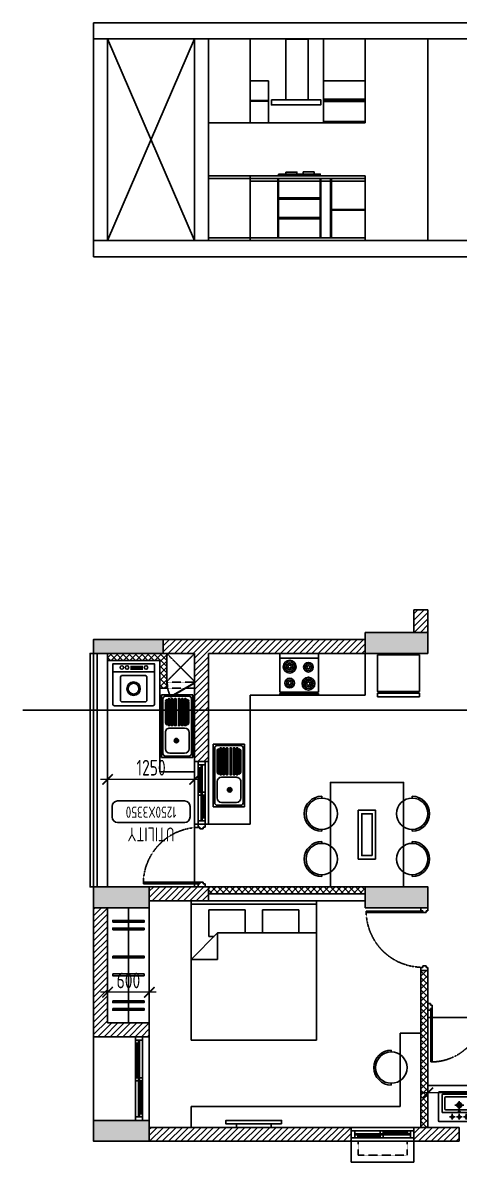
# Model space of a CAD drawing. Header units: millimetres. Extents: x -92307 to 258096, y -47434 to 112633.
# Drawn here: x 244191 to 250458, y -20539 to -4190 of the extents above; entities that cross this region are included whole.
import ezdxf
from ezdxf.enums import TextEntityAlignment as Align

# ---------------------------------------------------------------- set-up
doc = ezdxf.new("R2010")
doc.units = ezdxf.units.MM
doc.header["$LTSCALE"] = 10
doc.header["$PDMODE"] = 35
doc.header["$PDSIZE"] = 500
doc.linetypes.add('DASHED', pattern=[19.05, 12.7, -6.35])
doc.linetypes.add('HIDDEN', pattern=[9.525, 6.35, -3.175])
for name, color, linetype in [('07--DIM-1', 1, 'Continuous'), ('A--BLOCKWALL-1', 9, 'Continuous'), ('A--BLOCKWALL-2', 2, 'Continuous'), ('A--BLOCKWALL-3', 3, 'Continuous'), ('A--BLOCKWALL-HATCH', 8, 'Continuous'), ('A--CONCRETE-1', 9, 'Continuous'), ('A--CONCRETE-HID', 9, 'HIDDEN'), ('A--DOWN', 34, 'Continuous'), ('A--FIXTURE-0', 8, 'Continuous'), ('A--FURNITURE-0', 253, 'Continuous'), ('A--FURNITURE-1', 9, 'Continuous'), ('A--GLAZING-0', 181, 'Continuous'), ('A--HANDRAIL-1', 9, 'Continuous'), ('A--HATCH-1', 8, 'Continuous'), ('A--SANITARY-0', 253, 'Continuous'), ('A--SHAFT-HIDDEN', 9, 'HIDDEN'), ('A--SPACENUMBER', 2, 'Continuous'), ('A--SPACENUMBER-1', 8, 'Continuous'), ('A--SPACEREF', 3, 'Continuous'), ('A--Stucture', 9, 'Continuous'), ('A--TILING-1', 8, 'Continuous'), ('Typical floor Column Centre line$0$X-3rd Floor Column$0$A--COL250', 250, 'Continuous'), ('Typical floor Column Centre line$0$X-3rd Floor Column$0$A--CONCRETE-4', 4, 'Continuous')]:
    doc.layers.add(name, color=color, linetype=linetype)
doc.styles.add('ISO', font='isocp2.shx', dxfattribs={"width": 0.8})
doc.dimstyles.new('A-DIM-100', dxfattribs={"dimscale": 100, "dimtxt": 2.25, "dimasz": 1.5, "dimexe": 1, "dimexo": 0.5, "dimgap": 0, "dimtad": 0, "dimdec": 0, "dimzin": 12, "dimdsep": 46, "dimtxsty": 'ISO', "dimblk": 'ARCHTICK', "dimcen": 1, "dimdle": 1, "dimclrd": 8, "dimclre": 8, "dimclrt": 256, "dimadec": 0, "dimazin": 3, "dimtfac": 1, "dimtdec": 0, "dimtmove": 1, "dimatfit": 2, "dimfxl": 1, "dimtvp": 0.75, "dimtolj": 1, "dimtzin": 12, "dimlwd": 18, "dimlwe": 18, "dimarcsym": 0})
pattern_1 = [(225, (252908.29, -6338.52), (44.90128, -44.90128), [])]
pattern_2 = [(225, (252908.29, -6338.52), (44.90128, -44.90128), []), (315, (252908.29, -6338.52), (44.90128, 44.90128), [])]

# ---------------------------------------------------------------- blocks, each defined once
blk = doc.blocks.new('A$C542B73FF')
at = {"layer": 'A--FURNITURE-0'}
for points in [[(-400, 50), (400, 50), (400, 100), (-400, 100)], [(-250, 0), (250, 0), (250, 50), (-250, 50)]]:
    blk.add_lwpolyline(points, close=True, dxfattribs=at)
blk = doc.blocks.new('A$C7FA855F9')
at = {"layer": 'A--FURNITURE-0', "linetype": 'Continuous'}
for p, q in [((900, 2000), (-900, 2000)), ((-900, 2000), (-900, 0)), ((900, 0), (900, 2000)), ((900, 840), (520, 460)), ((520, 840), (900, 840)), ((520, 460), (520, 840)), ((645, 510), (570, 510)), ((645, 130), (645, 510)), ((-900, 460), (520, 460)), ((-645, 460), (-645, 130)), ((-125, 130), (-125, 460)), ((125, 460), (125, 130)), ((-900, 50), (900, 50)), ((-900, 0), (900, 0)), ((-645, 130), (-125, 130)), ((125, 130), (645, 130))]:
    blk.add_line(p, q, dxfattribs=at)
blk = doc.blocks.new('A$C337B3EF4')
for p, q in [((0, 225), (0, 250)), ((0, -250), (0, -225))]:
    blk.add_line(p, q)
blk.add_circle((0, 0), 225)
blk.add_arc((0, 0), 250, 270, 90)
blk = doc.blocks.new('A$C666E5324')
at = {"layer": 'A--FURNITURE-0'}
for points in [[(0, -525), (-1500, -525), (-1500, 525), (0, 525)], [(-400, -125), (-1100, -125), (-1100, 125), (-400, 125)], [(-450, -75), (-1050, -75), (-1050, 75), (-450, 75)]]:
    blk.add_lwpolyline(points, close=True, dxfattribs=at)
at = {"layer": 'A--FURNITURE-0', "xscale": -1, "rotation": 270.000000000004}
for p in [(-1050, 650), (-400, 650)]:
    blk.add_blockref('A$C337B3EF4', p, dxfattribs=at)
at = {"layer": 'A--FURNITURE-0', "rotation": 270.000000000004}
for p in [(-1050, -650), (-400, -650)]:
    blk.add_blockref('A$C337B3EF4', p, dxfattribs=at)
blk = doc.blocks.new('A$C030B2EE2')
at = {"layer": 'A--DOWN'}
for p, q in [((-100, 1150), (-100, 50)), ((-57, 1150), (-57, 50)), ((-43, 1150), (-43, 93)), ((0, 50), (0, 1150))]:
    blk.add_line(p, q, dxfattribs=at)
for points in [[(0, 1150), (-100, 1150), (-100, 1200), (0, 1200)], [(-57, 1150), (-100, 1150), (-100, 1107), (-57, 1107)], [(-57, 634), (-100, 634), (-100, 591), (-57, 591)], [(0, 634), (-43, 634), (-43, 591), (0, 591)], [(0, 50), (-100, 50), (-100, 0), (0, 0)], [(0, 93), (-43, 93), (-43, 50), (0, 50)]]:
    blk.add_lwpolyline(points, close=True, dxfattribs=at)
at = {"layer": 'A--GLAZING-0'}
for p, q in [((-86, 634), (-86, 1107)), ((-72, 634), (-72, 1107)), ((-28, 93), (-28, 591)), ((-14, 93), (-14, 591))]:
    blk.add_line(p, q, dxfattribs=at)
blk = doc.blocks.new('A$C35654C4B')
at = {"layer": 'A--BLOCKWALL-1'}
for p, q in [((-900, 200), (0, 200)), ((-900, 0), (0, 0))]:
    blk.add_line(p, q, dxfattribs=at)
at = {"layer": 'A--DOWN'}
for p, q in [((-50, 150), (-850, 150)), ((-50, 107), (-850, 107)), ((-850, 50), (-50, 50)), ((-50, 93), (-807, 93))]:
    blk.add_line(p, q, dxfattribs=at)
for points in [[(-850, 50), (-850, 150), (-900, 150), (-900, 50)], [(-807, 50), (-807, 93), (-850, 93), (-850, 50)], [(-416, 107), (-416, 150), (-459, 150), (-459, 107)], [(-416, 50), (-416, 93), (-459, 93), (-459, 50)], [(-50, 107), (-50, 150), (-93, 150), (-93, 107)], [(-50, 50), (-50, 150), (0, 150), (0, 50)]]:
    blk.add_lwpolyline(points, close=True, dxfattribs=at)
at = {"layer": 'A--GLAZING-0'}
for p, q in [((-807, 78), (-459, 78)), ((-807, 64), (-459, 64)), ((-416, 136), (-93, 136)), ((-416, 122), (-93, 122))]:
    blk.add_line(p, q, dxfattribs=at)
blk = doc.blocks.new('A$C1CBF2325')
at = {"layer": 'A--DOWN'}
for p, q in [((100, 0), (0, 0)), ((0, 0), (0, -42)), ((100, 0), (100, -42)), ((25, -42), (0, -42)), ((25, -42), (25, -67)), ((75, -67), (25, -67)), ((75, -42), (75, -67)), ((75, -42), (100, -42)), ((79, -46), (79, -67)), ((79, -46), (886, -46)), ((79, -67), (886, -67)), ((886, -67), (886, -46)), ((25, -858), (0, -858)), ((0, -900), (0, -858)), ((100, -900), (0, -900)), ((75, -833), (25, -833)), ((25, -858), (25, -833)), ((75, -858), (75, -833)), ((75, -858), (100, -858)), ((100, -900), (100, -858))]:
    blk.add_line(p, q, dxfattribs=at)
at = {"layer": 'A--DOWN', "color": 8, "linetype": 'DASHED', "ltscale": 0.005}
blk.add_arc((79, -46), 807, 269.7319, 358.5291, dxfattribs=at)
blk = doc.blocks.new('A$C302618AE')
at = {"layer": 'A--SANITARY-0'}
for p, q in [((-287, 0), (287, 0)), ((-297, -10), (-297, -416)), ((-247, -138), (-247, -383)), ((-237, -128), (240, -128)), ((-60, -67), (-138, -67)), ((-100, -30), (-100, -110)), ((40, -67), (-38, -67)), ((1, -30), (1, -110)), ((141, -67), (63, -67)), ((101, -30), (101, -110)), ((250, -138), (250, -383)), ((297, -10), (297, -416)), ((-206, -178), (-206, -343)), ((-196, -168), (199, -168)), ((65, -236), (-65, -236)), ((0, -183), (0, -295)), ((209, -178), (209, -343)), ((-287, -426), (287, -426)), ((-237, -393), (240, -393)), ((-196, -353), (199, -353))]:
    blk.add_line(p, q, dxfattribs=at)
for centre, radius in [((-100, -67), 17.8), ((1, -67), 17.8), ((101, -67), 17.8), ((1, -235), 36.3), ((1, -235), 25)]:
    blk.add_circle(centre, radius, dxfattribs=at)
for centre, start, end in [((-287, -10), 90, 180), ((-237, -138), 90, 180), ((240, -138), 0, 90), ((287, -10), 0, 90), ((-196, -178), 90, 180), ((199, -178), 0, 90), ((-287, -416), 180, 270), ((-237, -383), 180, 270), ((-196, -343), 180, 270), ((199, -343), 270, 0), ((240, -383), 270, 0), ((287, -416), 270, 0)]:
    blk.add_arc(centre, 10, start, end, dxfattribs=at)
blk.add_ellipse((0, -141), major_axis=(17.6, 0), ratio=0.318204, dxfattribs=at)
blk = doc.blocks.new('A$C47D60FF3')
at = {"layer": 'A--FIXTURE-0'}
blk.add_lwpolyline([(-0.075, 0.6), (-0.075, 0), (-0.6, 0), (-0.6, 0.6)], close=True, dxfattribs=at)
blk.add_lwpolyline([(-0.05, 0.6), (-0.05, 0), (0, 0), (0, 0.6), (-0.05, 0.6)], dxfattribs=at)
blk = doc.blocks.new('SPACE')
at = {"layer": 'A--SPACENUMBER-1'}
blk.add_lwpolyline([(-600, 0), (600, 0, 0.414213562), (700, 100), (700, 288.5, 0.414213562), (600, 388.5), (-600, 388.5, 0.414213562), (-700, 288.5), (-700, 100, 0.414213562), (-600, 0, -0.052514465)], format="xyb", dxfattribs=at)
at = {"layer": 'A--SPACENUMBER', "style": 'ISO', "width": 0.8, "flags": 4}
blk.add_attdef('01', text='', height=250, dxfattribs=at).set_placement((0.455, 202.41), align=Align.MIDDLE)
at = {"layer": 'A--SPACEREF', "style": 'ISO', "width": 0.8, "flags": 4}
blk.add_attdef('S', text='', height=300, dxfattribs=at).set_placement((1.35, 474.975), align=Align.CENTER)
blk = doc.blocks.new('A$C2D7D56F7')
at = {"layer": 'A--FIXTURE-0'}
for p, q in [((-0.3, -0.113), (0.3, -0.113)), ((-0.044, -0.037), (0.131, -0.037)), ((-0.044, -0.056), (0.131, -0.056)), ((-0.044, -0.074), (0.131, -0.074))]:
    blk.add_line(p, q, dxfattribs=at)
blk.add_lwpolyline([(0.3, -0.575, -0.414214), (0.275, -0.6), (-0.275, -0.6, -0.414214), (-0.3, -0.575), (-0.3, 0), (0.3, 0)], format="xyb", close=True, dxfattribs=at)
blk.add_lwpolyline([(-0.173, -0.168), (0.173, -0.168), (0.189, -0.184), (0.189, -0.531), (0.173, -0.546), (-0.173, -0.546), (-0.189, -0.531), (-0.189, -0.184)], close=True, dxfattribs=at)
for centre, radius in [((-0.169, -0.052), 0.025), ((-0.095, -0.052), 0.025), ((0.178, -0.052), 0.025), ((-0.001, -0.355), 0.0964), ((-0.001, -0.355), 0.0776)]:
    blk.add_circle(centre, radius, dxfattribs=at)
blk = doc.blocks.new('A$C321E12B3')
at = {"layer": 'A--SANITARY-0', "ltscale": 5}
for p, q in [((-0.9, 0.45), (0, 0.45)), ((-0.9, 0), (-0.9, 0.45)), ((-0.879, 0.055), (-0.879, 0.395)), ((-0.845, 0.429), (-0.055, 0.429)), ((-0.837, 0.118), (-0.837, 0.332)), ((-0.774, 0.395), (-0.54, 0.395)), ((-0.477, 0.332), (-0.477, 0.118)), ((-0.443, 0.335), (-0.443, 0.348)), ((-0.439, 0.352), (-0.059, 0.352)), ((-0.059, 0.331), (-0.439, 0.331)), ((-0.063, 0.373), (-0.435, 0.373)), ((-0.404, 0.394), (-0.094, 0.394)), ((-0.055, 0.348), (-0.055, 0.335)), ((-0.021, 0.395), (-0.021, 0.055)), ((0, 0.45), (0, 0)), ((-0.443, 0.293), (-0.443, 0.306)), ((-0.443, 0.246), (-0.443, 0.259)), ((-0.443, 0.204), (-0.443, 0.191)), ((-0.439, 0.31), (-0.059, 0.31)), ((-0.059, 0.289), (-0.439, 0.289)), ((-0.439, 0.263), (-0.059, 0.263)), ((-0.059, 0.242), (-0.439, 0.242)), ((-0.059, 0.208), (-0.439, 0.208)), ((-0.439, 0.187), (-0.059, 0.187)), ((-0.055, 0.306), (-0.055, 0.293)), ((-0.055, 0.259), (-0.055, 0.246)), ((-0.055, 0.191), (-0.055, 0.204)), ((0, 0), (-0.9, 0)), ((-0.055, 0.021), (-0.845, 0.021)), ((-0.54, 0.055), (-0.774, 0.055)), ((-0.443, 0.157), (-0.443, 0.144)), ((-0.443, 0.115), (-0.443, 0.102)), ((-0.059, 0.161), (-0.439, 0.161)), ((-0.439, 0.14), (-0.059, 0.14)), ((-0.059, 0.119), (-0.439, 0.119)), ((-0.439, 0.098), (-0.059, 0.098)), ((-0.063, 0.077), (-0.435, 0.077)), ((-0.404, 0.056), (-0.094, 0.056)), ((-0.055, 0.144), (-0.055, 0.157)), ((-0.055, 0.102), (-0.055, 0.115))]:
    blk.add_line(p, q, dxfattribs=at)
at = {"layer": 'A--SANITARY-0'}
blk.add_line((-0.9, 0.45), (0, 0.45), dxfattribs=at)
at = {"layer": 'A--SANITARY-0', "ltscale": 5, "extrusion": (0, 0, -1)}
for centre, major_axis, start_param, end_param in [((-0.845, 0.395), (-0.0238, 0.0238), 5.497787, 7.068583), ((-0.774, 0.332), (0.0446, 0.0446), 3.926991, 5.497787), ((-0.54, 0.332), (0.0446, 0.0446), -0.785398, 0.785398), ((-0.439, 0.348), (0.00297, 0.00297), 3.926991, 5.497787), ((-0.439, 0.335), (-0.00297, 0.00297), 3.926991, 5.497787), ((-0.393, 0.345), (-0.0357, 0.0357), 6.090163, 6.844508), ((-0.105, 0.345), (-0.0357, 0.0357), 1.009473, 1.763819), ((-0.059, 0.348), (0.00297, 0.00297), -0.785398, 0.785398), ((-0.059, 0.335), (-0.00297, 0.00297), 2.356194, 3.926991), ((-0.055, 0.395), (-0.0238, 0.0238), 0.785398, 2.356194), ((-0.657, 0.214), (0.0223, 0.0223), 0.785398, 7.068583), ((-0.657, 0.214), (0.0112, 0.0112), 0.785398, 7.068583), ((-0.657, 0.214), (0.00743, 0.00743), 0.785398, 7.068583), ((-0.439, 0.306), (-0.00297, 0.00297), 5.497787, 7.068583), ((-0.439, 0.293), (-0.00297, 0.00297), 3.926991, 5.497787), ((-0.439, 0.204), (0.00297, 0.00297), 3.926991, 5.497787), ((-0.439, 0.191), (-0.00297, 0.00297), 3.926991, 5.497787), ((-0.059, 0.306), (0.00297, 0.00297), -0.785398, 0.785398), ((-0.059, 0.293), (-0.00297, 0.00297), 2.356194, 3.926991), ((-0.059, 0.204), (0.00297, 0.00297), -0.785398, 0.785398), ((-0.059, 0.191), (-0.00297, 0.00297), 2.356194, 3.926991), ((-0.845, 0.055), (0.0238, 0.0238), 2.356194, 3.926991), ((-0.774, 0.118), (-0.0446, 0.0446), 3.926991, 5.497787), ((-0.54, 0.118), (-0.0446, 0.0446), 2.356194, 3.926991), ((-0.439, 0.157), (0.00297, 0.00297), 3.926991, 5.497787), ((-0.439, 0.144), (0.00297, 0.00297), 2.356194, 3.926991), ((-0.439, 0.115), (0.00297, 0.00297), 3.926991, 5.497787), ((-0.439, 0.102), (0.00297, 0.00297), 2.356194, 3.926991), ((-0.393, 0.105), (-0.0357, 0.0357), 4.151066, 4.905412), ((-0.105, 0.105), (-0.0357, 0.0357), 2.94857, 3.702916), ((-0.059, 0.157), (0.00297, 0.00297), -0.785398, 0.785398), ((-0.059, 0.144), (-0.00297, 0.00297), 2.356194, 3.926991), ((-0.059, 0.115), (0.00297, 0.00297), -0.785398, 0.785398), ((-0.059, 0.102), (-0.00297, 0.00297), 2.356194, 3.926991), ((-0.055, 0.055), (-0.0238, 0.0238), 2.356194, 3.926991)]:
    blk.add_ellipse(centre, major_axis=major_axis, ratio=1, start_param=start_param, end_param=end_param, dxfattribs=at)
at = {"layer": 'A--SANITARY-0', "ltscale": 5}
for centre, major_axis, start_param, end_param in [((-0.439, 0.259), (-0.00297, -0.00297), 3.926991, 5.497787), ((-0.439, 0.246), (0.00297, -0.00297), 3.926991, 5.497787), ((-0.059, 0.259), (-0.00297, -0.00297), 2.356194, 3.926991), ((-0.059, 0.246), (0.00297, -0.00297), -0.785398, 0.785398)]:
    blk.add_ellipse(centre, major_axis=major_axis, ratio=1, start_param=start_param, end_param=end_param, dxfattribs=at)
blk = doc.blocks.new('A$C4DFF75E1')
at = {"layer": 'A--DOWN'}
for p, q in [((9, 25), (0, 25)), ((0, 25), (0, 0)), ((0, 0), (12, 0)), ((9, 15, 0), (9, 25, 0)), ((12, 15, 0), (9, 15, 0)), ((12, 15, 0), (12, 0, 0)), ((12, 15, 0), (12, 0, 0)), ((12, 0), (12, 15)), ((438, 15, 0), (438, 0, 0)), ((438, 15, 0), (438, 0, 0)), ((438, 15, 0), (441, 15, 0)), ((438, 0), (438, 15)), ((450, 0), (438, 0)), ((441, 15, 0), (441, 25, 0)), ((441, 25), (450, 25)), ((450, 25), (450, 0))]:
    blk.add_line(p, q, dxfattribs=at)
blk.add_lwpolyline([(14, 18), (388, 234), (385, 240), (11, 24)], close=True, dxfattribs=at)
blk.add_circle((10, 24, 0), 0.781, dxfattribs=at)
at = {"layer": 'A--DOWN', "color": 8, "linetype": 'DASHED', "ltscale": 0.003}
blk.add_arc((-37, 15, 0), 478, 0, 27.2936, dxfattribs=at)
blk = doc.blocks.new('_ArchTick')
at = {"color": 0, "const_width": 0.15}
blk.add_lwpolyline([(-0.5, -0.5), (0.5, 0.5)], dxfattribs=at)
blk = doc.blocks.new('*D367')
at = {"layer": '07--DIM-1', "color": 8, "lineweight": 18}
for p, q in [((246108, -18100), (245308, -18100)), ((245408, -18489), (245408, -18000)), ((246008, -18489), (246008, -18000))]:
    blk.add_line(p, q, dxfattribs=at)
at = {"layer": 'Defpoints', "color": 0}
for p in [(245408, -18100), (245408, -18539), (246008, -18539)]:
    blk.add_point(p, dxfattribs=at)
at = {"layer": '07--DIM-1', "color": 8, "lineweight": 18, "xscale": 150, "yscale": 150, "zscale": 150, "rotation": 180}
blk.add_blockref('_ArchTick', (245408, -18100), dxfattribs=at)
at = {"layer": '07--DIM-1', "color": 8, "lineweight": 18, "xscale": 150, "yscale": 150, "zscale": 150}
blk.add_blockref('_ArchTick', (246008, -18100), dxfattribs=at)
at = {"layer": '07--DIM-1', "insert": (245708, -17931), "char_height": 225, "attachment_point": 5, "style": 'ISO'}
blk.add_mtext('\\A1;600', dxfattribs=at)
blk = doc.blocks.new('*D368')
at = {"layer": '07--DIM-1', "color": 8, "lineweight": 18}
for p, q in [((250008, -19989), (250008, -19442)), ((252608, -19989), (252608, -19442)), ((252708, -19542), (249908, -19542))]:
    blk.add_line(p, q, dxfattribs=at)
at = {"layer": 'Defpoints', "color": 0}
for p in [(250008, -19542), (250008, -20039), (252608, -20039)]:
    blk.add_point(p, dxfattribs=at)
at = {"layer": '07--DIM-1', "color": 8, "lineweight": 18, "xscale": 150, "yscale": 150, "zscale": 150, "rotation": 180}
blk.add_blockref('_ArchTick', (250008, -19542), dxfattribs=at)
at = {"layer": '07--DIM-1', "color": 8, "lineweight": 18, "xscale": 150, "yscale": 150, "zscale": 150}
blk.add_blockref('_ArchTick', (252608, -19542), dxfattribs=at)
at = {"layer": '07--DIM-1', "insert": (251308, -19374), "char_height": 225, "attachment_point": 5, "style": 'ISO'}
blk.add_mtext('\\A1;2600', dxfattribs=at)
blk = doc.blocks.new('*D373')
at = {"layer": '07--DIM-1', "color": 8, "lineweight": 18}
for p, q in [((245408, -15001), (245408, -15146)), ((246658, -15001), (246658, -15146)), ((246758, -15046), (245308, -15046))]:
    blk.add_line(p, q, dxfattribs=at)
at = {"layer": 'Defpoints', "color": 0}
for p in [(245408, -14951), (246658, -14951), (245408, -15046)]:
    blk.add_point(p, dxfattribs=at)
at = {"layer": '07--DIM-1', "color": 8, "lineweight": 18, "xscale": 150, "yscale": 150, "zscale": 150, "rotation": 180}
blk.add_blockref('_ArchTick', (245408, -15046), dxfattribs=at)
at = {"layer": '07--DIM-1', "color": 8, "lineweight": 18, "xscale": 150, "yscale": 150, "zscale": 150}
blk.add_blockref('_ArchTick', (246658, -15046), dxfattribs=at)
at = {"layer": '07--DIM-1', "insert": (246033, -14878), "char_height": 225, "attachment_point": 5, "style": 'ISO'}
blk.add_mtext('\\A1;1250', dxfattribs=at)
blk = doc.blocks.new('A$C06896976')
at = {"layer": 'A--FIXTURE-0'}
for p, q in [((0, 0.6), (-0.6, 0.6)), ((-0.6, 0.6), (-0.6, 0)), ((-0.525, 0.6), (-0.525, 0)), ((0, 0), (0, 0.6)), ((0.05, 0.6), (0.025, 0.6)), ((0.025, 0.6), (0.025, 0)), ((0.05, 0), (0.05, 0.6)), ((0, 0.525), (0.025, 0.525)), ((0.025, 0.475), (0, 0.475)), ((-0.6, 0), (0, 0)), ((0.025, 0.125), (0, 0.125)), ((0, 0.075), (0.025, 0.075)), ((0.025, 0), (0.05, 0))]:
    blk.add_line(p, q, dxfattribs=at)
for centre, major_axis, start_param, end_param in [((-0.394, 0.446), (0.0707, 0.0707), 0.785398, 7.068583), ((-0.394, 0.446), (0.053, 0.053), 0.785398, 7.068583), ((-0.394, 0.446), (0.0354, 0.0354), 0.785398, 7.068583), ((-0.394, 0.446), (0.0177, 0.0177), 0.785398, 7.068583), ((-0.139, 0.446), (-0.053, 0.053), -0.785398, 5.497787), ((-0.139, 0.446), (-0.0354, 0.0354), -0.785398, 5.497787), ((-0.139, 0.446), (0.0177, 0.0177), 0.785398, 7.068583), ((-0.386, 0.154), (0.053, -0.053), -0.785398, 5.497787), ((-0.386, 0.154), (0.0354, -0.0354), -0.785398, 5.497787), ((-0.386, 0.154), (-0.0177, -0.0177), 0.785398, 7.068583), ((-0.131, 0.154), (-0.0707, -0.0707), 0.785398, 7.068583), ((-0.131, 0.154), (-0.053, -0.053), 0.785398, 7.068583), ((-0.131, 0.154), (-0.0354, -0.0354), 0.785398, 7.068583), ((-0.131, 0.154), (-0.0177, -0.0177), 0.785398, 7.068583)]:
    blk.add_ellipse(centre, major_axis=major_axis, ratio=1, start_param=start_param, end_param=end_param, dxfattribs=at)

msp = doc.modelspace()

# ---------------------------------------------------------------- hatches: boundary and pattern name
at = {"layer": 'A--BLOCKWALL-HATCH'}
h = msp.add_hatch(dxfattribs=at)
h.set_pattern_fill('ANSI37', color=256, scale=20, angle=180, style=0)
h.set_pattern_definition([(225, (252908.29, -6338.52), (44.90128, -44.90128), []), (315, (252908.29, -6338.52), (44.90128, 44.90128), [])])
h.paths.add_polyline_path([(246258.3, -13738.5), (246258.3, -13238.5), (245408.3, -13238.5), (245408.3, -13338.5), (246158.3, -13338.5), (246158.3, -13738.5)])
h = msp.add_hatch(dxfattribs=at)
h.set_pattern_fill('ANSI37', color=256, scale=20, angle=180, style=0)
h.set_pattern_definition(pattern_2)
h.paths.add_polyline_path([(249108.3, -16588.5), (246858.3, -16588.5), (246858.3, -16688.5), (249108.3, -16688.5)])
h = msp.add_hatch(dxfattribs=at)
h.set_pattern_fill('ANSI37', color=256, scale=20, angle=180, style=0)
h.set_pattern_definition(pattern_2)
h.paths.add_polyline_path([(250008.3, -20038.5), (249908.3, -20038.5), (249908.3, -17788.5), (250008.3, -17788.5)])
at = {"layer": 'A--HATCH-1'}
h = msp.add_hatch(dxfattribs=at)
h.set_pattern_fill('ANSI31', color=256, scale=20, angle=180, style=0)
h.set_pattern_definition(pattern_1)
h.paths.add_polyline_path([(250008.3, -12938.5), (249808.3, -12938.5), (249808.3, -12613.5), (250008.3, -12613.5)])
h = msp.add_hatch(dxfattribs=at)
h.set_pattern_fill('ANSI31', color=256, scale=20, angle=180, style=0)
h.set_pattern_definition(pattern_1)
h.paths.add_polyline_path([(246858.3, -14788.5), (246658.3, -14788.5), (246658.3, -13238.5), (246208.3, -13238.5), (246208.3, -13038.5), (249108.3, -13038.5), (249108.3, -13238.5), (246858.3, -13238.5)])
h = msp.add_hatch(dxfattribs=at)
h.set_pattern_fill('ANSI31', color=256, scale=20, angle=180, style=0)
h.set_pattern_definition(pattern_1)
h.paths.add_polyline_path([(246858.3, -16588.5), (246008.3, -16588.5), (246008.3, -16788.5), (246858.3, -16788.5)])
h = msp.add_hatch(dxfattribs=at)
h.set_pattern_fill('ANSI31', color=256, scale=20, angle=180, style=0)
h.set_pattern_definition(pattern_1)
h.paths.add_polyline_path([(246008.3, -18538.5), (245408.3, -18538.5), (245408.3, -16888.5), (245208.3, -16888.5), (245208.3, -18738.5), (246008.3, -18738.5)])
h = msp.add_hatch(dxfattribs=at)
h.set_pattern_fill('ANSI31', color=256, scale=20, angle=180, style=0)
h.set_pattern_definition(pattern_1)
h.paths.add_polyline_path([(248908.3, -20038.5), (246008.3, -20038.5), (246008.3, -20238.5), (248908.3, -20238.5)])
h = msp.add_hatch(dxfattribs=at)
h.set_pattern_fill('ANSI31', color=256, scale=20, angle=180, style=0)
h.set_pattern_definition(pattern_1)
h.paths.add_polyline_path([(250458.3, -20038.5), (249808.3, -20038.5), (249808.3, -20238.5), (250458.3, -20238.5)])
at = {"layer": 'Typical floor Column Centre line$0$X-3rd Floor Column$0$A--COL250'}
h = msp.add_hatch(color=256, dxfattribs=at)
h.dxf.hatch_style = 1
h.paths.add_polyline_path([(246208.3, -13238.5), (245208.3, -13238.5), (245208.3, -13038.5), (246208.3, -13038.5)])
h = msp.add_hatch(color=256, dxfattribs=at)
h.dxf.hatch_style = 1
h.paths.add_polyline_path([(250008.3, -13238.5), (249108.3, -13238.5), (249108.3, -12938.5), (250008.3, -12938.5)])
h = msp.add_hatch(color=256, dxfattribs=at)
h.dxf.hatch_style = 1
h.paths.add_polyline_path([(246008.3, -16888.5), (245208.3, -16888.5), (245208.3, -16588.5), (246008.3, -16588.5)])
h = msp.add_hatch(color=256, dxfattribs=at)
h.dxf.hatch_style = 1
h.paths.add_polyline_path([(250008.3, -16888.5), (249108.3, -16888.5), (249108.3, -16588.5), (250008.3, -16588.5)])
h = msp.add_hatch(color=256, dxfattribs=at)
h.dxf.hatch_style = 1
h.paths.add_polyline_path([(246008.3, -20238.5), (245208.3, -20238.5), (245208.3, -19938.5), (246008.3, -19938.5)])

# ---------------------------------------------------------------- linework, layer by layer
for p, q in [((245208.3, -4190.4), (256508.3, -4190.4)), ((245208.3, -7546.2), (245208.3, -4190.4)), ((245208.3, -7315), (245208.3, -4190.4)), ((245208.3, -4419), (256508.3, -4419)), ((245408.3, -7315), (245408.3, -4419)), ((246658.3, -4419), (245408.3, -7315)), ((245408.3, -4419), (246658.3, -7315)), ((246658.3, -7315), (246658.3, -4419)), ((246858.3, -7315), (246858.3, -4419)), ((247458.3, -5625), (247458.3, -4419)), ((248508.3, -5625, 0), (248508.3, -4419, 0)), ((249108.3, -5625, 0), (249108.3, -4419, 0)), ((250008.3, -7315), (250008.3, -4419)), ((247718.3, -5025, 0), (247458.3, -5025)), ((247718.3, -5625, 0), (247718.3, -5025, 0)), ((248508.3, -5025), (249108.3, -5025, 0)), ((247458.3, -5305.2), (247718.3, -5305.2)), ((247458.3, -5315.2), (247718.3, -5315.2)), ((248508.3, -5288.2), (249108.3, -5288.2)), ((248508.3, -5308.2), (249108.3, -5308.2)), ((248508.3, -5318.2), (249108.3, -5318.2)), ((249108.3, -5625), (246858.3, -5625)), ((249108.3, -5605), (248508.3, -5605)), ((246858.3, -6385), (249108.3, -6385)), ((246858.3, -6423), (249108.3, -6423)), ((247458.3, -7315), (247458.3, -6385)), ((247458.3, -6461), (247852.6, -6461)), ((247852.6, -6423), (247852.6, -7277)), ((247862.6, -6423), (247862.6, -7277)), ((247862.6, -6461), (248461.8, -6461)), ((248461.8, -6423), (248461.8, -7277)), ((248471.8, -6423), (248471.8, -7277)), ((248471.8, -6461), (248611.8, -6461)), ((248611.8, -6423), (248611.8, -7277)), ((248621.8, -6423), (248621.8, -7277)), ((248621.8, -6461), (249108.3, -6461)), ((249108.3, -7315, 0), (249108.3, -6385, 0)), ((249108.3, -6461), (249108.3, -7277)), ((247862.6, -6703), (248461.8, -6703)), ((247862.6, -6723), (248461.8, -6723)), ((247862.6, -6983), (248461.8, -6983)), ((247862.6, -7003), (248461.8, -7003)), ((249108.3, -6869), (248621.8, -6869)), ((249108.3, -6879), (248621.8, -6879)), ((245208.3, -7315), (256508.3, -7315)), ((246858.3, -7277), (249108.3, -7277)), ((256508.3, -7546.2), (245208.3, -7546.2)), ((256508.3, -7546.2), (245208.3, -7546.2)), ((244190.9, -14053), (258095.9, -14053)), ((246858.3, -16788.5), (249108.3, -16788.5))]:
    msp.add_line(p, q)
at = {"elevation": 0}
for points in [[(247967.6, -4423.8), (248291.3, -4423.8), (248291.3, -5294.5), (247967.6, -5294.5)], [(247760.9, -5294.5), (248468.9, -5294.5), (248468.9, -5369.7), (247760.9, -5369.7)], [(247862.6, -6362.1), (248461.8, -6362.1), (248461.8, -6385), (247862.6, -6385)], [(247961.1, -6362.1), (248107.7, -6362.1), (248107.7, -6362.1), (247961.1, -6362.1)], [(247968.9, -6331.9), (248127.2, -6331.9), (248127.2, -6362.1), (247968.9, -6362.1)], [(247991.8, -6362.1), (248114.5, -6362.1), (248114.5, -6362.1), (247991.8, -6362.1)], [(248216.3, -6331.2), (248374.6, -6331.2), (248374.6, -6361.5), (248216.3, -6361.5)]]:
    msp.add_lwpolyline(points, close=True, dxfattribs=at)
at = {"layer": 'A--BLOCKWALL-1'}
for p, q in [((245408.3, -16588.5), (245408.3, -13238.5)), ((246858.3, -15688.5), (246658.3, -15688.5)), ((246008.3, -18738.5), (246008.3, -19938.5))]:
    msp.add_line(p, q, dxfattribs=at)
at = {"layer": 'A--BLOCKWALL-2'}
for p, q in [((245408.3, -13338.5), (245408.3, -13238.5)), ((246258.3, -13238.5), (245408.3, -13238.5)), ((246258.3, -13738.5), (246258.3, -13238.5)), ((246158.3, -13338.5), (245408.3, -13338.5)), ((246158.3, -13738.5), (246158.3, -13338.5)), ((246158.3, -13738.5), (246258.3, -13738.5)), ((246858.3, -16688.5), (246858.3, -16588.5)), ((249108.3, -16588.5), (246858.3, -16588.5)), ((249108.3, -16688.5), (249108.3, -16588.5)), ((249108.3, -16688.5), (246858.3, -16688.5)), ((249908.3, -17788.5), (249908.3, -20038.5)), ((250008.3, -17788.5), (249908.3, -17788.5)), ((250008.3, -17788.5), (250008.3, -20038.5)), ((250008.3, -20038.5), (249908.3, -20038.5)), ((248908.3, -20238.5), (248908.3, -20538.5)), ((249808.3, -20238.5), (249808.3, -20538.5)), ((248908.3, -20538.5), (249808.3, -20538.5))]:
    msp.add_line(p, q, dxfattribs=at)
at = {"layer": 'A--BLOCKWALL-3'}
for p, q in [((249808.3, -12938.5), (249808.3, -12613.5)), ((250008.3, -12613.5), (249808.3, -12613.5)), ((250008.3, -12938.5), (250008.3, -12613.5)), ((246208.3, -13238.5), (246208.3, -13038.5)), ((249108.3, -13038.5), (246208.3, -13038.5)), ((249108.3, -13238.5), (249108.3, -13038.5)), ((250008.3, -12938.5), (249808.3, -12938.5)), ((246658.3, -13238.5), (246208.3, -13238.5)), ((246658.3, -14788.5), (246658.3, -13238.5)), ((249108.3, -13238.5), (246858.3, -13238.5)), ((246858.3, -14788.5), (246858.3, -13238.5)), ((246858.3, -14788.5), (246658.3, -14788.5)), ((246008.3, -16588.5), (246008.3, -16788.5)), ((246858.3, -16588.5), (246008.3, -16588.5)), ((246858.3, -16588.5), (246858.3, -16788.5)), ((246858.3, -16788.5), (246008.3, -16788.5)), ((245208.3, -18738.5), (245208.3, -16888.5)), ((245408.3, -16888.5), (245208.3, -16888.5)), ((245408.3, -18538.5), (245408.3, -16888.5)), ((246008.3, -18538.5), (245408.3, -18538.5)), ((246008.3, -18538.5), (246008.3, -18738.5)), ((246008.3, -18738.5), (245208.3, -18738.5)), ((246008.3, -20038.5), (246008.3, -20238.5)), ((248908.3, -20038.5), (246008.3, -20038.5)), ((248908.3, -20038.5), (248908.3, -20238.5)), ((249808.3, -20038.5), (249808.3, -20238.5)), ((250458.3, -20038.5), (249808.3, -20038.5)), ((250458.3, -20038.5), (250458.3, -20238.5)), ((248908.3, -20238.5), (246008.3, -20238.5)), ((250458.3, -20238.5), (249808.3, -20238.5))]:
    msp.add_line(p, q, dxfattribs=at)
at = {"layer": 'A--CONCRETE-1'}
msp.add_line((245208.3, -18738.5), (245208.3, -19938.5), dxfattribs=at)
at = {"layer": 'A--CONCRETE-HID', "ltscale": 0.01}
for p, q in [((249008.3, -20238.5), (249008.3, -20438.5)), ((249708.3, -20238.5), (249708.3, -20438.5)), ((249008.3, -20438.5), (249708.3, -20438.5))]:
    msp.add_line(p, q, dxfattribs=at)
at = {"layer": 'A--FIXTURE-0'}
for p, q in [((249108.3, -13238.5), (249108.3, -13838.5)), ((246158.3, -13738.5), (246158.3, -14938.5)), ((247458.3, -15688.5), (247458.3, -13838.5)), ((249108.3, -13838.5), (247458.3, -13838.5)), ((246158.3, -14938.5), (246658.3, -14938.5)), ((246858.3, -15688.5), (247458.3, -15688.5))]:
    msp.add_line(p, q, dxfattribs=at)
at = {"layer": 'A--FURNITURE-0'}
for p, q in [((249608.3, -18688.5), (249608.3, -19738.5)), ((249908.3, -18688.5), (249608.3, -18688.5)), ((249608.3, -19738.5), (246608.3, -19738.5)), ((246608.3, -19738.5), (246608.3, -20038.5))]:
    msp.add_line(p, q, dxfattribs=at)
at = {"layer": 'A--FURNITURE-1'}
for p, q in [((245708.3, -18538.5), (245708.3, -16888.5)), ((246008.3, -18538.5), (246008.3, -16888.5))]:
    msp.add_line(p, q, dxfattribs=at)
at = {"layer": 'A--FURNITURE-1', "elevation": 0}
for points in [[(245483.3, -17094.6), (245933.3, -17094.6), (245933.3, -17069.6), (245483.3, -17069.6), (245483.3, -17094.6)], [(245483.3, -17203.4), (245933.3, -17203.4), (245933.3, -17178.4), (245483.3, -17178.4), (245483.3, -17203.4)], [(245483.3, -17581.4), (245933.3, -17581.4), (245933.3, -17606.4), (245483.3, -17606.4), (245483.3, -17581.4)], [(245483.3, -17837.9), (245933.3, -17837.9), (245933.3, -17862.9), (245483.3, -17862.9), (245483.3, -17837.9)], [(245483.3, -18223.6), (245933.3, -18223.6), (245933.3, -18248.6), (245483.3, -18248.6), (245483.3, -18223.6)], [(245483.3, -18332.4), (245933.3, -18332.4), (245933.3, -18357.4), (245483.3, -18357.4), (245483.3, -18332.4)]]:
    msp.add_lwpolyline(points, dxfattribs=at)
at = {"layer": 'A--HANDRAIL-1', "color": 1}
for p, q in [((245208.3, -16588.5), (245208.3, -13238.5)), ((245258.3, -16588.5), (245258.3, -13238.5))]:
    msp.add_line(p, q, dxfattribs=at)
at = {"layer": 'A--SHAFT-HIDDEN', "ltscale": 0.01}
for p, q in [((246658.3, -13638.5), (246258.3, -13238.5)), ((246258.3, -13638.5), (246658.3, -13238.5)), ((246658.3, -13649.6), (246258.3, -13649.6)), ((246658.3, -13738.5), (246258.3, -13738.5))]:
    msp.add_line(p, q, dxfattribs=at)
at = {"layer": 'A--Stucture', "linetype": 'Continuous', "ltscale": 0.5, "elevation": 0}
msp.add_lwpolyline([(245208.3, -13238.5), (245158.3, -13238.5), (245158.3, -16588.5), (245208.3, -16588.5)], dxfattribs=at)
at = {"layer": 'A--TILING-1'}
for p, q in [((246658.3, -16588.5), (246658.3, -15688.5)), ((250008.3, -18463.5), (250858.3, -18463.5)), ((250908.3, -19438.5), (250008.3, -19438.5))]:
    msp.add_line(p, q, dxfattribs=at)
at = {"layer": 'Typical floor Column Centre line$0$X-3rd Floor Column$0$A--CONCRETE-4', "elevation": 0}
for points in [[(246208.3, -13238.5), (245208.3, -13238.5), (245208.3, -13038.5), (246208.3, -13038.5)], [(250008.3, -13238.5), (249108.3, -13238.5), (249108.3, -12938.5), (250008.3, -12938.5)], [(246008.3, -16888.5), (245208.3, -16888.5), (245208.3, -16588.5), (246008.3, -16588.5)], [(250008.3, -16888.5), (249108.3, -16888.5), (249108.3, -16588.5), (250008.3, -16588.5)], [(246008.3, -20238.5), (245208.3, -20238.5), (245208.3, -19938.5), (246008.3, -19938.5)]]:
    msp.add_lwpolyline(points, close=True, dxfattribs=at)

# ---------------------------------------------------------------- block references
at = {"xscale": 0.8888888888759539, "yscale": 0.8888888888686779, "zscale": 0.8888888888658205, "rotation": 180}
msp.add_blockref('A$C4DFF75E1', (246658.3, -13649.6), dxfattribs=at)
at = {"layer": 'A--DOWN'}
for name, p, rotation in [('A$C35654C4B', (246658.3, -15688.5), 270), ('A$C030B2EE2', (245808.3, -18738.5), 180), ('A$C35654C4B', (248908.3, -20038.5), 180)]:
    msp.add_blockref(name, p, dxfattribs=dict(at, rotation=rotation))
at = {"layer": 'A--DOWN', "extrusion": (0, 0, -1), "xscale": -1, "zscale": -1, "rotation": 180}
msp.add_blockref('A$C1CBF2325', (-246808.3, -16588.5), dxfattribs=at)
at = {"layer": 'A--DOWN', "extrusion": (0, 0, -1), "zscale": -1}
msp.add_blockref('A$C1CBF2325', (-250008.3, -16888.5), dxfattribs=at)
at = {"layer": 'A--DOWN', "xscale": -0.9444444444452529, "yscale": 0.9444444444452529, "zscale": 0.9444444444443834, "rotation": 90}
msp.add_blockref('A$C1CBF2325', (250008.3, -18263.5), dxfattribs=at)
at = {"layer": 'A--FIXTURE-0', "extrusion": (0, 0, -1), "xscale": 923.0769112439157, "yscale": 923.0769112439157, "zscale": -923.0769112439119, "rotation": 270}
msp.add_blockref('A$C06896976', (-248435.2, -13792.4), dxfattribs=at)
at = {"layer": 'A--FIXTURE-0', "xscale": 1000, "yscale": 1000, "zscale": 1000}
msp.add_blockref('A$C2D7D56F7', (245783.3, -13389.4), dxfattribs=at)
at = {"layer": 'A--FIXTURE-0', "xscale": 1000, "yscale": 1000, "zscale": 999.9999999999999, "rotation": 270}
msp.add_blockref('A$C47D60FF3', (249286.2, -13861), dxfattribs=at)
at = {"layer": 'A--FURNITURE-0', "xscale": -1, "rotation": 90}
msp.add_blockref('A$C666E5324', (249133.3, -16588.5), dxfattribs=at)
at = {"layer": 'A--FURNITURE-0', "rotation": 180}
for name, p in [('A$C7FA855F9', (247508.3, -16788.5)), ('A$C337B3EF4', (249483.3, -19181.3))]:
    msp.add_blockref(name, p, dxfattribs=at)
at = {"layer": 'A--FURNITURE-0', "xscale": -1}
msp.add_blockref('A$C542B73FF', (247508.3, -20038.5), dxfattribs=at)
at = {"layer": 'A--SANITARY-0', "yscale": 1000, "zscale": 1000}
for p, xscale, rotation in [((246183.3, -13832.1), -1000, 270.0000000000034), ((247376, -14538.5), 1000, 89.99999999999667)]:
    msp.add_blockref('A$C321E12B3', p, dxfattribs=dict(at, xscale=xscale, rotation=rotation))
at = {"layer": 'A--SANITARY-0', "ltscale": 19, "xscale": -1, "rotation": 180}
msp.add_blockref('A$C302618AE', (250458.3, -19955.3), dxfattribs=at)
at = {"layer": 'A--SPACEREF'}
ref = msp.add_blockref('SPACE', (246033.5, -15354.6), dxfattribs=dict(at, xscale=0.7999999999883585, yscale=0.8000000000029104, zscale=0.8, rotation=180))
ref.add_attrib('01', '1250X3350', dxfattribs={"layer": 'A--SPACENUMBER', "height": 160, "rotation": 180, "style": 'ISO', "width": 0.8, "flags": 4}).set_placement((246032.9, -15516.6), align=Align.MIDDLE)
ref.add_attrib('S', 'UTILITY', dxfattribs={"height": 200, "rotation": 180, "style": 'ISO', "width": 0.8, "flags": 4}).set_placement((246032.2, -15734.6), align=Align.CENTER)

# ---------------------------------------------------------------- dimensions: what is measured, and where the dimension line sits
at = {"layer": '07--DIM-1'}
for base, p1, p2, picture, middle in [((245408.3, -15046.5), (246658.3, -14950.8), (245408.3, -14950.8), '*D373', (246033.3, -14877.7)), ((245408.3, -18099.9), (246008.3, -18538.5), (245408.3, -18538.5), '*D367', (245708.3, -17931.1)), ((250008.3, -19542.4), (252608.3, -20038.5), (250008.3, -20038.5), '*D368', (251308.3, -19373.6))]:
    dim = msp.add_linear_dim(base=base, p1=p1, p2=p2, angle=180, dimstyle='A-DIM-100', dxfattribs=at)
    dim.commit()
    dim.dimension.update_dxf_attribs({"geometry": picture, "text_midpoint": middle})

doc.saveas('drawing.dxf')
